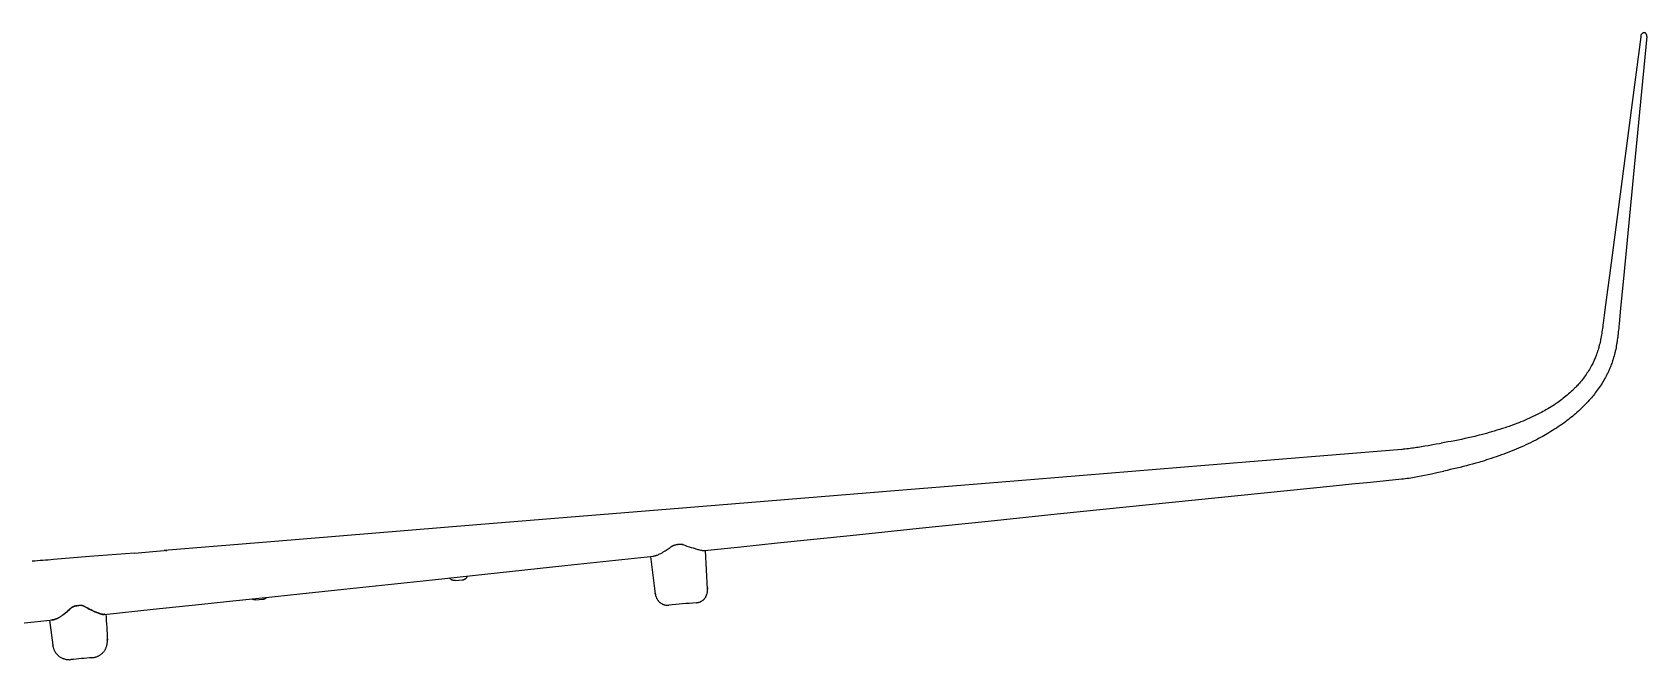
# Model space of a CAD drawing. Extents: x -17108 to 71323, y -8319 to 54197.
# Drawn here: x 61569 to 71270, y 45422 to 49187 of the extents above; entities that cross this region are included whole.
import ezdxf

# ---------------------------------------------------------------- set-up
doc = ezdxf.new("R2010")
doc.units = 0
doc.linetypes.add('DASHED', pattern=[15, 12, -3])
doc.layers.get('0').update_dxf_attribs({"linetype": 'CONTINUOUS'})

msp = doc.modelspace()

# ---------------------------------------------------------------- linework, layer by layer
at = {"color": 7}
for p, q in [((66701.4, 46431), (65475.8, 46331.2)), ((64857.3, 46280.8), (64239.6, 46230.3)), ((65475.8, 46331.2), (64857.3, 46280.8)), ((64239.6, 46230.3), (63003.5, 46129.1)), ((63003.5, 46129.1), (62361, 46076.5)), ((65284.9, 46041.7), (65313, 45816.9)), ((65626.6, 45845.1), (65614, 46076.5)), ((64111.9, 45896.4), (64151.4, 45899.8)), ((62913.3, 45780.5), (62952.8, 45783.9)), ((61673.2, 45659), (61691.9, 45508.9))]:
    msp.add_line(p, q, dxfattribs=at)
at = {"color": 7, "ltscale": 0.001566}
msp.add_line((64151.4, 45900), (64151.4, 45900.1), dxfattribs=at)
at = {"color": 7, "linetype": 'DASHED', "ltscale": 0.005385}
msp.add_line((64151.4, 45899.8), (64151.4, 45900), dxfattribs=at)
at = {"color": 7, "linetype": 'DASHED', "ltscale": 0.112843}
msp.add_line((65313, 45816.9), (65312.6, 45821.4), dxfattribs=at)
at = {"color": 7, "linetype": 'DASHED', "ltscale": 0.112852}
msp.add_line((65312.6, 45821.4), (65313, 45816.9), dxfattribs=at)
at = {"color": 7, "ltscale": 0.000585937}
msp.add_line((65312.6, 45821.4), (65312.6, 45821.4), dxfattribs=at)
at = {"color": 7, "linetype": 'DASHED', "ltscale": 0.18452}
msp.add_line((65625.9, 45852.4), (65626.6, 45845.1), dxfattribs=at)
at = {"color": 7, "linetype": 'DASHED', "ltscale": 0.149517}
msp.add_line((65626.1, 45851.1), (65626.6, 45845.1), dxfattribs=at)
at = {"color": 7, "linetype": 'DASHED', "ltscale": 0.149906}
msp.add_line((65626.6, 45845.1), (65626.1, 45851.1), dxfattribs=at)
at = {"color": 7, "linetype": 'DASHED', "ltscale": 9.76563e-05}
msp.add_line((65626.1, 45851.1), (65626.1, 45851.1), dxfattribs=at)
at = {"color": 7, "ltscale": 0.000402647}
msp.add_line((65394.3, 45748.6), (65394.3, 45748.6), dxfattribs=at)
at = {"color": 7, "linetype": 'DASHED', "ltscale": 0.039707}
for p, q in [((61691.9, 45508.9), (61691.8, 45510.5)), ((61691.8, 45510.5), (61691.9, 45508.9))]:
    msp.add_line(p, q, dxfattribs=at)
at = {"color": 7, "linetype": 'DASHED', "ltscale": 0.00059402}
msp.add_line((61691.8, 45510.5), (61691.8, 45510.5), dxfattribs=at)
at = {"color": 7, "ltscale": 0.000390625}
msp.add_line((62018.2, 45564.6), (62018.2, 45564.6), dxfattribs=at)
msp.add_line((62018.2, 45564.6), (62018.2, 45564.6), dxfattribs=at)
at = {"color": 7, "linetype": 'DASHED', "ltscale": 0.29021}
msp.add_line((62018.7, 45558.3), (62019.7, 45546.8), dxfattribs=at)
at = {"color": 7, "linetype": 'DASHED', "ltscale": 0.041959}
msp.add_line((62020, 45539), (62019.4, 45540.6), dxfattribs=at)
at = {"color": 7}
for points in [[(71235.3, 49160.7), (71235.9, 49164.9), (71236.4, 49168), (71236.9, 49170.5), (71237.4, 49172.2), (71237.9, 49173.8), (71238.4, 49175), (71238.9, 49176), (71239.5, 49177), (71240.3, 49178), (71241, 49178.8), (71242, 49179.8), (71242.9, 49180.5), (71243.9, 49181.3), (71244.9, 49182.1), (71247.2, 49183.6), (71249, 49184.6), (71250.7, 49185.6), (71252, 49186.2), (71253, 49186.6), (71254.3, 49187), (71255.4, 49187.2), (71256.1, 49187.3), (71256.8, 49187.3)], [(71256.8, 49187.3), (71257.5, 49187.2), (71258.5, 49186.9), (71259.7, 49186.4), (71260.1, 49186.2), (71260.5, 49186), (71260.8, 49185.8)], [(71257.8, 49187.1), (71258.7, 49186.8), (71259.3, 49186.6), (71259.9, 49186.3), (71260.2, 49186.2), (71260.6, 49185.8)], [(71257.8, 49187.1), (71258.7, 49186.8), (71259.3, 49186.6), (71259.9, 49186.3), (71260.2, 49186.2), (71260.6, 49185.8)], [(71269.9, 49162.9), (71270.1, 49165.2), (71270.1, 49167.2), (71270.1, 49169), (71270, 49169.9), (71269.8, 49171.4), (71269.4, 49172.8), (71269, 49174.1), (71268.4, 49175.2), (71267.8, 49176.4), (71267.3, 49177), (71266.6, 49178), (71265.9, 49179), (71265.1, 49179.9), (71263.3, 49181.9), (71261.2, 49184), (71259.6, 49185.5)], [(71261.3, 49183.9), (71261.2, 49184.4), (71261.1, 49185), (71261, 49185.4), (71260.9, 49185.6), (71260.8, 49185.8)], [(71260.8, 49185.8), (71260.9, 49185.6), (71261.1, 49185.2), (71261.2, 49184.8), (71261.3, 49183.9)], [(71235.3, 49160.7), (71193.3, 48842.5), (71046.3, 47727.3), (71035, 47641.7), (71023.1, 47551.4), (71014.9, 47488.8), (71010.7, 47457.6), (71008.5, 47440.7), (71007.3, 47432.3), (71005.6, 47419.6), (71004.2, 47410.2), (71002.8, 47400.7), (71000.6, 47386.5), (70999.5, 47379.4), (70998.3, 47372.3), (70996.2, 47360.5), (70994, 47348.7), (70992.8, 47342.8), (70991.6, 47336.9), (70989.6, 47327.5), (70987.5, 47318.1), (70985.2, 47308.8), (70982.8, 47299.5), (70981.5, 47294.8), (70980.2, 47290.2), (70977.6, 47281.4), (70974.9, 47272.6), (70972, 47263.8), (70968.9, 47255.1), (70965.7, 47246.5), (70964.1, 47242.2), (70962.4, 47237.9), (70959.8, 47231.5), (70957.1, 47225.1), (70954.3, 47218.8), (70951.5, 47212.5), (70948.5, 47206.3), (70945.5, 47200.1), (70942.4, 47193.9), (70939.2, 47187.8), (70937.1, 47183.8), (70934.9, 47179.7), (70932.6, 47175.7), (70930.3, 47171.7), (70925.7, 47163.7), (70920.9, 47155.9), (70916, 47148.1), (70910.9, 47140.4), (70905.8, 47132.8), (70900.4, 47125.3), (70895, 47117.9), (70889.5, 47110.5), (70883.8, 47103.3), (70878.1, 47096.1), (70872.2, 47089), (70866.2, 47082), (70860.1, 47075.1), (70855.5, 47070), (70850.8, 47064.9), (70846, 47059.9), (70842.4, 47056.2), (70838.8, 47052.5), (70835.2, 47048.8), (70831.5, 47045.1), (70824, 47037.9), (70816.5, 47030.8), (70808.8, 47023.8), (70801, 47017), (70793.1, 47010.2), (70785.1, 47003.5), (70777, 46996.9), (70768.8, 46990.4), (70760.5, 46984), (70752.1, 46977.8), (70743.7, 46971.6), (70735.2, 46965.6), (70730.3, 46962.2), (70725.4, 46958.9), (70720.5, 46955.6), (70715.5, 46952.2), (70705.5, 46945.8), (70695.5, 46939.4), (70685.4, 46933.2), (70675.2, 46927.1), (70664.9, 46921.1), (70655.8, 46916), (70646.6, 46910.9), (70637.4, 46905.9), (70628.1, 46901), (70619.9, 46896.8), (70611.6, 46892.5), (70603.2, 46888.4), (70596.9, 46885.3), (70590.6, 46882.3), (70578, 46876.4), (70565.4, 46870.6), (70552.7, 46865), (70539.9, 46859.4), (70527, 46854), (70514.1, 46848.8), (70502.4, 46844.1), (70490.5, 46839.5), (70478.7, 46835), (70466.8, 46830.5), (70458.8, 46827.7), (70450.9, 46824.8), (70442.9, 46822), (70434.9, 46819.2), (70426.8, 46816.4), (70418.8, 46813.7), (70402.6, 46808.4), (70386.4, 46803.2), (70370.1, 46798.2), (70353.8, 46793.3), (70338.3, 46788.8), (70322.8, 46784.3), (70307.2, 46780), (70291.7, 46775.9), (70276, 46771.8), (70262.9, 46768.4), (70249.7, 46765.1), (70236.5, 46761.9), (70226.6, 46759.6), (70216.7, 46757.2), (70196.8, 46752.7), (70176.7, 46748.3), (70156.6, 46744), (70136.4, 46739.9), (70116.2, 46735.9), (70095.9, 46732.1), (70075.6, 46728.3), (70055.3, 46724.8), (70034.9, 46721.3)], [(71269.9, 49162.9), (71188.8, 48314.9), (71130.7, 47710.2), (71113.5, 47531.7), (71104.4, 47438.3), (71102.8, 47421.1), (71101.9, 47412.4), (71100.6, 47399.5), (71099.6, 47389.8), (71098.5, 47380.1), (71096.8, 47365.6), (71095.9, 47358.3), (71094.9, 47351.1), (71093.2, 47338.5), (71092.2, 47332), (71091.2, 47325.5), (71090.3, 47319.5), (71089.3, 47313.5), (71087.5, 47303.5), (71085.6, 47293.6), (71083.6, 47283.6), (71081.4, 47273.7), (71080.3, 47268.8), (71079.1, 47263.9), (71076.7, 47254.3), (71074.1, 47244.7), (71071.4, 47235.1), (71068.5, 47225.6), (71067, 47220.9), (71065.5, 47216.2), (71063.9, 47211.5), (71062.3, 47206.8), (71059.8, 47199.7), (71057.2, 47192.8), (71054.6, 47185.8), (71051.8, 47178.9), (71048.9, 47171.9), (71046, 47165), (71043, 47158.1), (71039.9, 47151.3), (71037.7, 47146.7), (71035.6, 47142.2), (71033.4, 47137.7), (71031.1, 47133.2), (71026.6, 47124.3), (71021.9, 47115.4), (71017, 47106.6), (71012, 47097.9), (71006.9, 47089.2), (71001.6, 47080.6), (70996.2, 47072.1), (70990.6, 47063.6), (70985, 47055.2), (70979.2, 47046.9), (70973.3, 47038.7), (70967.3, 47030.6), (70961.2, 47022.6), (70955.6, 47015.3), (70949.8, 47008.2), (70944, 47001.1), (70938.2, 46994.1), (70932.2, 46987.2), (70928.5, 46982.9), (70924.7, 46978.6), (70917, 46970.1), (70909.2, 46961.8), (70901.3, 46953.5), (70893.2, 46945.3), (70885, 46937.1), (70876.7, 46929.1), (70868.2, 46921.2), (70859.7, 46913.4), (70851.1, 46905.7), (70842.4, 46898), (70833.6, 46890.5), (70825.5, 46883.8), (70817.3, 46877.1), (70809.1, 46870.5), (70800.8, 46864), (70792.4, 46857.6), (70787.1, 46853.6), (70781.8, 46849.6), (70771.2, 46841.9), (70760.4, 46834.2), (70749.5, 46826.6), (70738.4, 46819.1), (70727.3, 46811.7), (70716.1, 46804.4), (70704.8, 46797.3), (70693.4, 46790.3), (70682, 46783.4), (70671.9, 46777.4), (70661.8, 46771.6), (70651.7, 46765.8), (70641.4, 46760.1), (70632.3, 46755.1), (70623.2, 46750.2), (70614, 46745.3), (70607.1, 46741.7), (70600.1, 46738.1), (70593.1, 46734.6), (70586.1, 46731), (70571.9, 46724.1), (70557.7, 46717.2), (70543.5, 46710.6), (70529.1, 46704), (70514.7, 46697.6), (70500.2, 46691.2), (70485.6, 46685), (70470.9, 46678.9), (70456.2, 46672.9), (70441.4, 46667.1), (70426.6, 46661.4), (70411.7, 46655.7), (70396.6, 46650.2), (70381.6, 46644.8), (70366.5, 46639.5), (70351.4, 46634.3), (70336.2, 46629.2), (70322.3, 46624.7), (70308.4, 46620.3), (70294.5, 46615.9), (70280.5, 46611.6), (70271.2, 46608.8), (70261.9, 46606.1), (70243.2, 46600.7), (70224.3, 46595.4), (70205.3, 46590.2), (70186.4, 46585.2), (70167.4, 46580.4), (70148.3, 46575.6), (70128.9, 46571), (70109.5, 46566.5), (70090.1, 46562.1), (70070.6, 46557.8), (70051.1, 46553.7)], [(69798.2, 46682.2), (68614.6, 46586.3), (67592.4, 46503.3), (67296.8, 46479.4)], [(69798.1, 46682.2), (69808.2, 46686.7), (69818.2, 46687.6), (69828.3, 46688.6), (69838.2, 46689.7), (69848.2, 46690.9), (69858.1, 46692.2), (69868, 46693.5), (69877.9, 46694.9), (69887.8, 46696.3), (69897.7, 46697.9), (69907.6, 46699.4), (69917.4, 46701), (69937, 46704.3), (69956.5, 46707.6), (69985.9, 46712.8), (70005.4, 46716.2), (70025.1, 46719.6), (70034.9, 46721.3)], [(65608.4, 46076), (65827.3, 46099), (66046.3, 46122), (66265.3, 46144.9), (66484.5, 46167.8), (66691.6, 46189.3), (66898.7, 46210.7), (67036.9, 46225), (67313.3, 46253.4), (67728.1, 46296), (68557.8, 46381), (68834, 46409.2), (69110, 46437.3), (69247.9, 46451.3), (69385.8, 46465.3), (69498.5, 46476.6), (69611.3, 46487.9), (69704.7, 46497.2), (69798.1, 46506.5)], [(67296.8, 46479.4), (66899.8, 46447.1), (66701.4, 46431)], [(69798.1, 46506.5), (69808.9, 46507.6), (69819.7, 46508.9), (69830.4, 46510.3), (69841.2, 46511.8), (69851.8, 46513.4), (69862.3, 46515.1), (69872.8, 46516.8), (69883.3, 46518.7), (69893.8, 46520.6), (69904.3, 46522.6), (69914.8, 46524.6), (69925.3, 46526.7), (69935.8, 46528.9), (69956.7, 46533.3), (69977.6, 46537.8), (70008.9, 46544.7), (70029.9, 46549.2), (70051.1, 46553.7)], [(65345.1, 46059.2), (65349.4, 46061.4), (65353.8, 46063.8), (65358.3, 46066.4), (65361.7, 46068.3), (65365.1, 46070.4), (65372.1, 46074.6), (65378.3, 46078.6), (65384.7, 46082.7), (65391, 46086.9), (65395.7, 46090.2), (65400.5, 46093.5)], [(65400.5, 46093.5), (65405.1, 46096.8), (65407.4, 46098.4), (65410.9, 46100.7), (65414.4, 46103)], [(65414.4, 46103), (65410.9, 46100.7), (65407.4, 46098.4), (65405.1, 46096.8), (65400.5, 46093.5)], [(65414.4, 46103), (65416.9, 46104.6), (65418, 46105.3), (65419.2, 46106), (65420.2, 46106.5), (65421.3, 46107), (65422.5, 46107.6), (65423.9, 46108.1), (65426.4, 46109), (65428.5, 46109.7), (65430.8, 46110.4), (65433.4, 46111.1), (65436, 46111.8), (65439.7, 46112.6), (65441.6, 46112.9), (65444.5, 46113.5)], [(65444.5, 46113.5), (65446.8, 46113.8), (65448.3, 46114), (65451.5, 46114.5), (65453.4, 46114.7), (65455.5, 46114.9), (65457.8, 46115), (65459.9, 46115.1), (65461.7, 46115.1), (65463.3, 46115.1), (65465, 46115.1), (65466.5, 46115), (65468, 46114.9), (65469.4, 46114.7), (65470.9, 46114.5), (65472.3, 46114.2), (65473.7, 46113.9), (65475.2, 46113.5), (65476.6, 46113.1)], [(65478.7, 46112.4), (65490.8, 46108.1), (65503.3, 46103.8), (65515.8, 46099.7), (65528, 46095.7), (65540, 46092), (65551.4, 46088.5)], [(65551.4, 46088.5), (65557.2, 46086.8), (65562.9, 46085.2), (65567.8, 46083.8), (65572.6, 46082.6), (65578.9, 46081), (65584.8, 46079.5), (65590.2, 46078.3), (65595.1, 46077.3), (65599.5, 46076.6), (65601.4, 46076.3), (65603.1, 46076.1), (65605.2, 46075.9), (65607, 46075.9), (65607.7, 46075.9), (65608.4, 46076)], [(62182.5, 46061.8), (62020.8, 46048.6), (61912.9, 46039.9), (61697.2, 46022.3)], [(62000.9, 45693.2), (62295, 45723.9), (62588.9, 45754.7), (62735.8, 45770.1), (63029.6, 45801.1), (63176.4, 45816.6), (63442.2, 45844.9), (63708, 45873.2), (63973.6, 45901.6), (64770.2, 45986.9), (65035.8, 46015.2), (65301.3, 46043.4)], [(65297.9, 46043.2), (65299.1, 46043.3), (65300.3, 46043.3), (65302.8, 46043.6), (65305.6, 46044.1), (65308.5, 46044.7), (65311.6, 46045.5), (65314.3, 46046.2), (65317.2, 46047.1), (65320.1, 46048.1), (65322.4, 46049), (65324.7, 46049.8), (65329.4, 46051.8), (65334.5, 46054), (65339.7, 46056.5), (65345.1, 46059.2)], [(64111.9, 45896.4), (64109.8, 45896.3), (64107.8, 45896.3), (64105.9, 45896.3), (64104.1, 45896.5), (64102.3, 45896.8), (64100.3, 45897.1), (64098.4, 45897.6), (64096.4, 45898.1), (64094.5, 45898.8), (64092.6, 45899.6), (64090.7, 45900.4), (64088.8, 45901.4), (64087.1, 45902.5), (64085.3, 45903.6), (64083.6, 45904.9), (64082, 45906.2), (64080.5, 45907.6), (64079, 45909.2), (64077.5, 45910.9), (64076.2, 45912.6)], [(64151.4, 45899.8), (64153, 45899.9), (64154.5, 45900.2), (64156.1, 45900.4), (64157.6, 45900.8), (64159.1, 45901.2), (64160.6, 45901.7), (64162.1, 45902.2), (64163.5, 45902.7), (64164.9, 45903.4), (64166.3, 45904.1), (64167.7, 45904.8), (64169, 45905.6), (64170.4, 45906.4), (64171.6, 45907.3), (64172.9, 45908.3), (64174.1, 45909.3), (64175.2, 45910.3), (64176.3, 45911.4), (64177.4, 45912.5), (64178.4, 45913.7), (64179.4, 45914.9), (64180.4, 45916.1), (64181.3, 45917.4), (64182.1, 45918.7), (64182.9, 45920.1), (64183.6, 45921.4), (64184.3, 45922.8), (64184.9, 45924.2)], [(62952.8, 45783.9), (62955.1, 45784.1), (62957.4, 45784.5), (62959.7, 45785.1), (62962, 45785.8), (62964.2, 45786.6), (62966.3, 45787.5), (62968.4, 45788.6), (62970.5, 45789.7), (62972.4, 45791), (62974.3, 45792.5), (62976.1, 45794), (62977.8, 45795.6)], [(65313, 45816.9), (65313.3, 45814.2), (65313.8, 45811.5), (65314.4, 45808.8), (65315, 45806.2), (65315.8, 45803.6), (65316.6, 45801), (65317.5, 45798.4), (65318.5, 45795.9), (65319.6, 45793.4), (65320.7, 45790.9), (65322, 45788.5), (65323.3, 45786.1), (65324.7, 45783.8), (65326.2, 45781.6), (65327.7, 45779.3), (65329.4, 45777.2), (65331, 45775.1), (65332.8, 45773.1), (65334.6, 45771.1), (65336.5, 45769.2), (65338.5, 45767.4), (65340.5, 45765.6), (65342.6, 45763.9), (65344.7, 45762.3), (65346.9, 45760.8), (65349.1, 45759.3), (65351.4, 45758), (65353.7, 45756.7), (65356.1, 45755.5), (65358.5, 45754.4), (65360.9, 45753.4), (65363.4, 45752.4), (65365.8, 45751.6), (65368.4, 45750.9), (65370.9, 45750.2), (65373.5, 45749.7), (65376.1, 45749.2), (65378.6, 45748.8), (65381.2, 45748.5), (65383.9, 45748.4), (65386.5, 45748.3), (65389.1, 45748.3), (65391.7, 45748.4), (65394.3, 45748.6)], [(65558.7, 45763.3), (65561.2, 45763.5), (65563.8, 45763.9), (65566.4, 45764.3), (65569, 45764.8), (65571.6, 45765.4), (65574.1, 45766.1), (65576.6, 45766.9), (65579.1, 45767.7), (65581.6, 45768.7), (65584, 45769.7), (65586.4, 45770.8), (65588.7, 45772.1), (65591, 45773.4), (65593.3, 45774.8), (65595.5, 45776.3), (65597.6, 45777.8), (65599.7, 45779.5), (65601.8, 45781.2), (65603.7, 45783), (65605.6, 45784.9), (65607.5, 45786.9), (65609.2, 45788.9), (65610.9, 45791), (65612.5, 45793.2), (65614, 45795.4), (65615.5, 45797.7), (65616.8, 45800.1), (65618.1, 45802.5), (65619.3, 45804.9), (65620.4, 45807.4), (65621.4, 45810), (65622.4, 45812.5), (65623.2, 45815.1), (65623.9, 45817.8), (65624.6, 45820.4), (65625.2, 45823.1), (65625.6, 45825.8), (65626, 45828.6), (65626.3, 45831.3), (65626.6, 45834), (65626.7, 45836.8), (65626.7, 45839.6), (65626.7, 45842.3), (65626.6, 45845.1)], [(61753.5, 45690.4), (61758.7, 45694.3), (61764, 45698.3), (61769.3, 45702.6), (61774.6, 45707), (61779.9, 45711.5), (61783.4, 45714.6), (61790.4, 45721), (61795.2, 45725.3), (61797.6, 45727.5), (61801.3, 45730.8), (61804.2, 45733.2), (61807, 45735.6)], [(61807, 45735.6), (61804.4, 45733.4), (61801.8, 45731.2), (61798.1, 45727.9), (61795.7, 45725.8), (61790.9, 45721.4), (61783.8, 45715), (61780.3, 45711.9), (61775, 45707.3), (61769.7, 45702.9), (61764.4, 45698.7), (61759.1, 45694.6), (61756.3, 45692.5), (61753.5, 45690.4)], [(61807, 45735.6), (61807.6, 45736), (61808.2, 45736.4), (61809.1, 45737), (61810.1, 45737.5), (61812.1, 45738.5), (61814.4, 45739.5), (61816.8, 45740.5), (61819.3, 45741.3), (61822.1, 45742.2), (61825.5, 45743.2), (61829.1, 45744.1), (61832.8, 45744.9), (61836.4, 45745.6)], [(61836.4, 45745.6), (61832.5, 45744.8), (61828.6, 45744), (61826.2, 45743.4), (61823.8, 45742.7), (61821.8, 45742.1), (61819.9, 45741.5), (61817.1, 45740.6), (61814.5, 45739.6), (61812.2, 45738.6), (61810.2, 45737.6), (61809.3, 45737.1), (61808.4, 45736.6), (61807.7, 45736.1), (61807, 45735.6)], [(61836.4, 45745.6), (61838.7, 45746.1), (61841, 45746.4), (61844.5, 45747), (61847.9, 45747.4), (61851.3, 45747.8), (61854.4, 45748), (61857.3, 45748.1), (61860, 45748.2), (61862.5, 45748.1), (61864.5, 45748), (61866.2, 45747.8), (61867.7, 45747.5), (61868.8, 45747.2), (61869.6, 45746.9), (61870.5, 45746.6)], [(61836.4, 45745.6), (61840.5, 45746.4), (61844.7, 45747), (61848.3, 45747.5), (61851.8, 45747.8), (61855.1, 45748), (61858.5, 45748.2), (61861.3, 45748.2), (61863.7, 45748), (61864.9, 45747.9), (61865.9, 45747.8), (61867.1, 45747.6), (61868, 45747.4), (61869.1, 45747.1), (61869.6, 45746.9), (61870.5, 45746.6)], [(61870.5, 45746.6), (61874.6, 45744.7), (61879.7, 45742.3), (61882.7, 45740.8), (61886.7, 45738.8), (61894.5, 45734.7), (61902.2, 45730.6), (61911.7, 45725.7), (61920.2, 45721.4), (61928.6, 45717.3)], [(61928.6, 45717.3), (61923.1, 45720), (61917.6, 45722.7), (61911.9, 45725.6), (61902.4, 45730.5), (61894.7, 45734.5), (61888.9, 45737.6), (61884.5, 45739.9), (61882.2, 45741.1), (61878.9, 45742.7), (61874.2, 45744.9), (61870.5, 45746.6)], [(61936.4, 45713.5), (61940.6, 45711.4), (61944.8, 45709.4), (61948.4, 45707.8), (61952, 45706.2), (61957.1, 45704.1), (61962.2, 45702.2), (61967.1, 45700.4), (61971.9, 45698.8), (61976.5, 45697.4), (61980.8, 45696.2), (61984.8, 45695.1), (61988.5, 45694.3), (61991.8, 45693.7), (61993.4, 45693.5), (61994.9, 45693.3), (61996.3, 45693.2), (61997.5, 45693.1), (61999.3, 45693.1), (62000.9, 45693.2)], [(62004.7, 45694.1), (62003.8, 45693.8), (62002.8, 45693.5), (62001.7, 45693.3), (62000.9, 45693.2), (62000, 45693.1), (61998, 45693.1), (61995.9, 45693.2), (61993.5, 45693.5), (61992, 45693.7), (61990.4, 45693.9), (61987, 45694.6), (61983.3, 45695.5), (61979.3, 45696.6), (61974.2, 45698.1), (61968.9, 45699.8), (61963.2, 45701.8), (61957.8, 45703.9), (61952.3, 45706.1), (61946.7, 45708.6), (61941.6, 45711), (61936.4, 45713.5)], [(62913.3, 45780.5), (62911.5, 45780.4), (62909.1, 45780.3), (62907.7, 45780.4), (62906.4, 45780.5), (62904.9, 45780.7), (62903.5, 45780.9), (62902, 45781.1), (62900.5, 45781.5), (62899, 45781.8), (62897.6, 45782.3), (62896.1, 45782.8), (62894.6, 45783.4), (62893.2, 45784), (62891.7, 45784.7), (62890.3, 45785.4), (62889, 45786.2)], [(61465.2, 45637.2), (61580, 45649.3), (61694.8, 45661.3)], [(61686.5, 45661.5), (61688, 45661.3), (61689.7, 45661.1), (61691.5, 45661.1), (61693.4, 45661.1), (61695.2, 45661.3), (61697, 45661.6), (61698.9, 45661.9), (61700.4, 45662.2), (61702, 45662.6), (61705.1, 45663.4), (61708.3, 45664.5), (61711.7, 45665.7), (61715.2, 45667.1), (61718.8, 45668.8), (61722.6, 45670.6), (61726.4, 45672.6), (61730.2, 45674.8)], [(61730.2, 45674.8), (61726.5, 45672.7), (61722.8, 45670.7), (61719.2, 45668.9), (61715.6, 45667.3), (61712.3, 45665.9), (61709, 45664.7), (61705.9, 45663.7), (61702.9, 45662.8), (61700.1, 45662.1), (61697.4, 45661.6), (61694.9, 45661.3), (61692.6, 45661.1), (61691.5, 45661.1), (61690.4, 45661.1), (61689, 45661.2), (61687.7, 45661.3), (61686.5, 45661.5)], [(61730.2, 45674.8), (61734, 45677.1), (61738, 45679.7), (61742.1, 45682.4), (61745.2, 45684.5), (61748.4, 45686.8), (61753.5, 45690.4)], [(61753.5, 45690.4), (61746.8, 45685.6), (61743.6, 45683.4), (61739, 45680.3), (61734.5, 45677.4), (61730.2, 45674.8)], [(61691.9, 45509), (61692.4, 45505.5), (61692.9, 45502.6), (61693.3, 45500.8), (61693.9, 45497.9), (61694.7, 45495), (61695.7, 45491.6), (61696.8, 45488.3), (61698, 45484.9), (61699.4, 45481.7), (61700.8, 45478.5), (61702.4, 45475.3), (61704.1, 45472.2), (61705.9, 45469.2), (61707.7, 45466.2), (61709.7, 45463.4), (61711.8, 45460.5), (61714, 45457.8), (61716.3, 45455.2), (61718.7, 45452.6), (61721.1, 45450.1), (61723.6, 45447.7), (61726.3, 45445.4), (61729, 45443.2), (61731.7, 45441.1), (61734.6, 45439.1), (61737.5, 45437.1), (61740.4, 45435.3), (61743.5, 45433.6), (61746.6, 45432), (61749.7, 45430.5), (61752.9, 45429.1), (61756.1, 45427.9), (61759.4, 45426.7), (61762.7, 45425.7), (61766.1, 45424.7), (61769.4, 45423.9), (61772.8, 45423.2), (61776.3, 45422.6), (61779.7, 45422.2), (61783.2, 45421.8), (61786.6, 45421.6), (61790.1, 45421.5), (61793.6, 45421.5), (61797.1, 45421.7), (61800.6, 45421.9)], [(61928, 45433.5), (61931.4, 45433.8), (61934.9, 45434.3), (61938.4, 45434.8), (61941.8, 45435.5), (61945.2, 45436.3), (61948.6, 45437.2), (61952, 45438.2), (61955.3, 45439.3), (61958.6, 45440.5), (61961.9, 45441.8), (61965.1, 45443.3), (61968.3, 45444.9), (61971.4, 45446.5), (61974.4, 45448.3), (61977.4, 45450.2), (61980.3, 45452.2), (61983.1, 45454.4), (61985.9, 45456.6), (61988.6, 45458.9), (61991.1, 45461.3), (61993.6, 45463.8), (61996, 45466.5), (61998.3, 45469.1), (62000.5, 45471.9), (62002.6, 45474.8), (62004.6, 45477.7), (62006.5, 45480.7), (62008.2, 45483.8), (62010, 45487.1), (62011.5, 45490.4), (62012.9, 45493.6), (62014.1, 45496.7), (62015.4, 45500.3), (62016.5, 45504), (62017.4, 45507.2), (62018.1, 45510.4), (62018.5, 45512.4), (62018.9, 45514.4), (62019.3, 45516.4), (62019.7, 45520), (62020.1, 45523), (62020.4, 45526.9), (62020.5, 45530.8), (62020.5, 45534.8), (62020.4, 45539), (62020.3, 45539.6)], [(62019.7, 45546.8), (62020.3, 45540.6), (62020.4, 45539.1), (62020.4, 45538.7), (62020.3, 45538.6), (62020.3, 45538.5), (62020.3, 45538.5), (62020.3, 45538.5), (62020.3, 45538.5), (62020.3, 45538.5), (62020.2, 45538.5), (62020.1, 45538.6), (62020, 45539)]]:
    msp.add_lwpolyline(points, dxfattribs=at)
at = {"color": 7, "linetype": 'DASHED'}
for points in [[(70050.7, 46555.3), (70050.9, 46554.2), (70051, 46553.8), (70051.1, 46553.7), (70051.1, 46553.7), (70051.1, 46553.7), (70051.1, 46553.7)], [(62019.4, 45540.6), (62019.7, 45539.6), (62020, 45538.8), (62020.2, 45538.5), (62020.3, 45538.5), (62020.3, 45538.5), (62020.3, 45538.5), (62020.3, 45538.5), (62020.3, 45538.5), (62020.4, 45538.6)]]:
    msp.add_lwpolyline(points, dxfattribs=at)
for centre, radius, start, end in [((71256.1, 49181.2), 6.14, 74.44454, 82.36386), ((71255.5, 49178.8), 8.6, 75.05837, 76.87965), ((71260.5, 49185.5), 0.318, 46.74026, 82.35138), ((71260.5, 49185.5), 0.32, 46.28212, 82.26758)]:
    msp.add_arc(centre, radius, start, end, dxfattribs=at)
at = {"color": 7}
for centre, radius, start, end in [((65456.6, 46049.5), 66.6, 70.62262, 72.50844), ((65456.6, 46049.5), 66.6, 70.62177, 72.50841), ((100626.1, -433600), 481199.6, 94.640283, 94.655569), ((10696.1, 674796.1), 630838.8, 274.6814433, 274.6977128), ((62233, 45176.3), 909.2, 80.85185, 81.90624), ((61623.5, 45084.4), 702.6, 63.55744, 64.27053), ((61623.5, 45084.4), 702.6, 63.55744, 64.2706), ((2247636.5, 163828.2), 2188814.7, 183.0938521, 183.0979093), ((75624, -67809.9), 114018.3, 95.06456, 95.147479), ((140557.2, -823847), 872829.3, 95.1685228, 95.1769239)]:
    msp.add_arc(centre, radius, start, end, dxfattribs=at)

doc.saveas('drawing.dxf')
